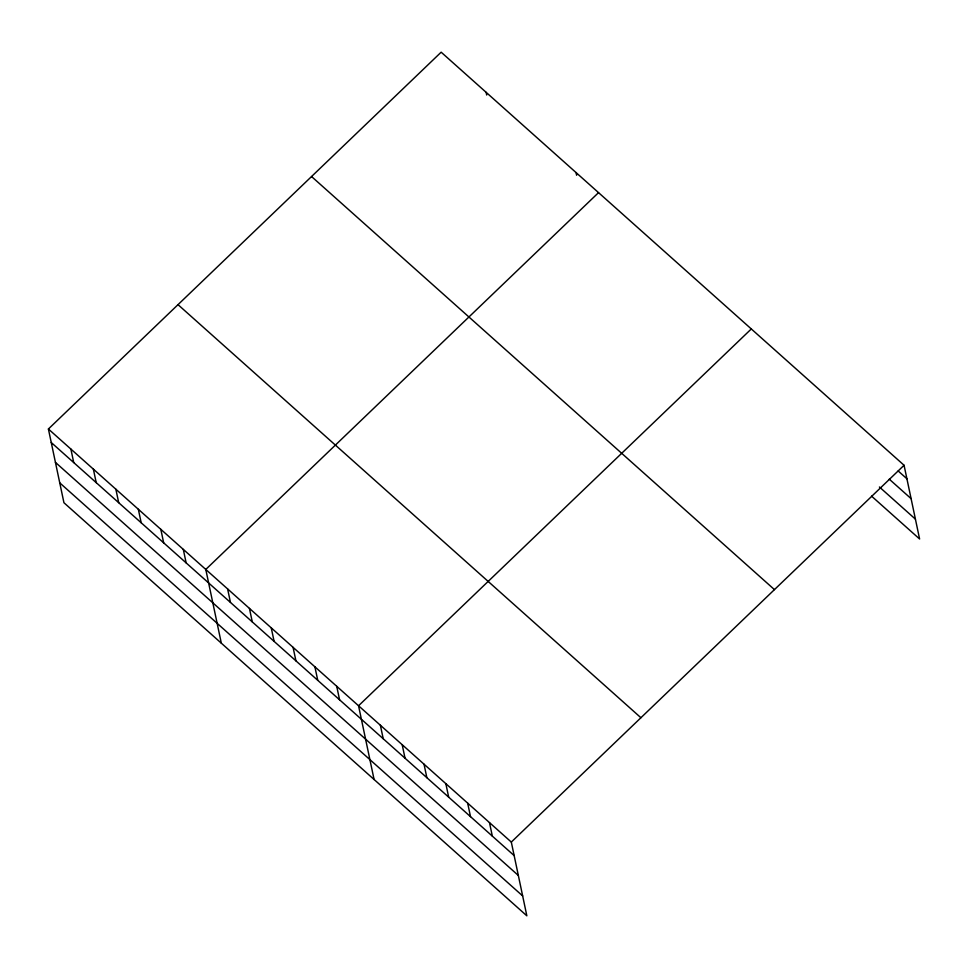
<?xml version="1.0" encoding="UTF-8"?>
<svg xmlns="http://www.w3.org/2000/svg" width="968" height="968" viewBox="0 0 968 968"><rect width="100%" height="100%" fill="white"/><g stroke="black" fill="none" stroke-linecap="round" stroke-linejoin="round"><path stroke-width="1.45" d="M48.4 429.005L511.31 842.075L526.846 915.813L63.936 502.731L48.4 429.005L441.154 52.187L904.064 465.269L919.6 538.995L871.587 496.161M598.539 192.632L205.785 569.45L221.321 643.175M751.301 328.951L358.547 705.769L374.084 779.494M511.31 842.075L904.064 465.269M898.183 470.98L906.907 478.773M889.277 479.172L911.094 498.641M879.404 486.989L915.413 519.126M311.551 176.539L774.448 589.621M178.015 304.654L640.913 717.736M51.243 442.509L514.153 855.591M55.43 462.377L518.34 875.459M59.75 482.863L522.659 895.932M576.057 172.57L576.625 175.268M486.13 92.311L486.698 95.021M489.481 822.606L492.325 836.11M467.665 803.137L470.509 816.641M445.837 783.656L448.68 797.16M424.02 764.188L426.864 777.691M402.192 744.707L405.035 758.222M380.376 725.238L383.219 738.741M336.719 686.288L339.574 699.791M314.902 666.819L317.746 680.322M293.074 647.338L295.93 660.854M271.258 627.869L274.101 641.373M249.429 608.4L252.285 621.904M227.613 588.919L230.457 602.423M183.303 549.388L186.146 562.892M160.821 529.327L163.665 542.83M138.339 509.253L141.183 522.756M115.858 489.191L118.701 502.694M93.364 469.129L96.219 482.633M70.882 449.067L73.725 462.571"/></g></svg>
